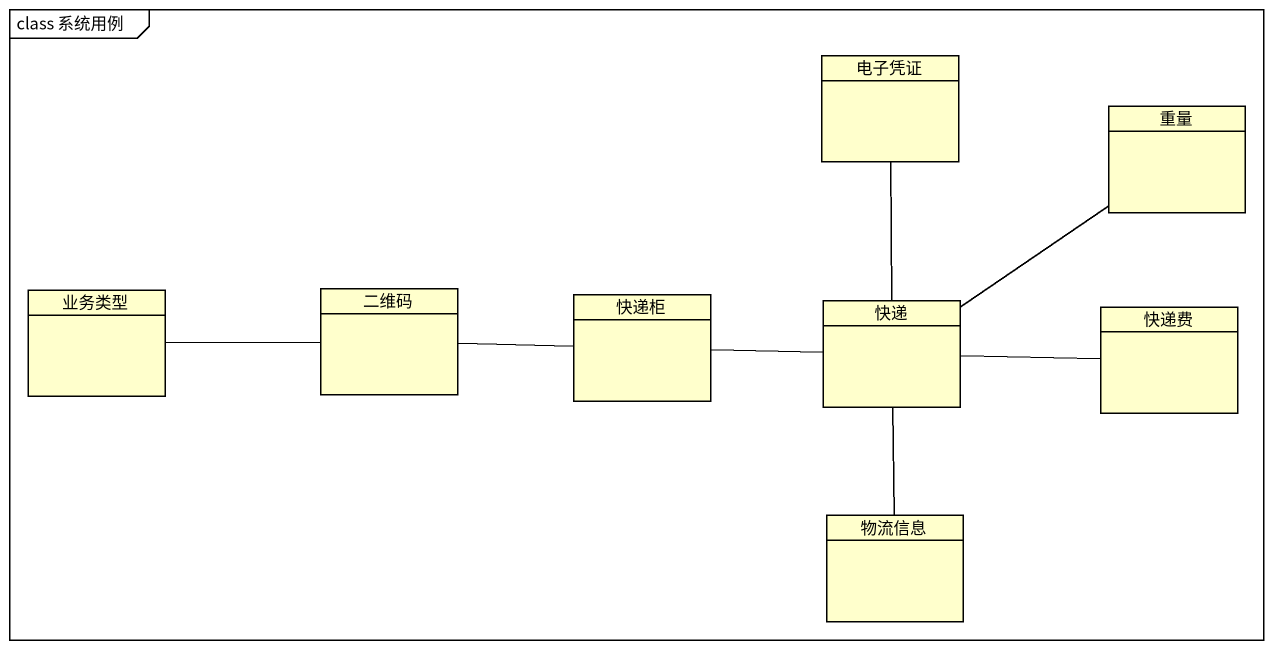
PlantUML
@startuml
mainframe class 系统用例
hide circle
hide empty members
class 电子凭证
class 重量
class 业务类型
class 二维码
class 快递柜
class 快递
class 快递费
class 物流信息
电子凭证 -- 快递
业务类型 -right- 二维码
二维码 -right- 快递柜
快递柜 -right- 快递
快递 -up- 重量
快递 -right- 快递费
快递 -- 物流信息
@enduml
